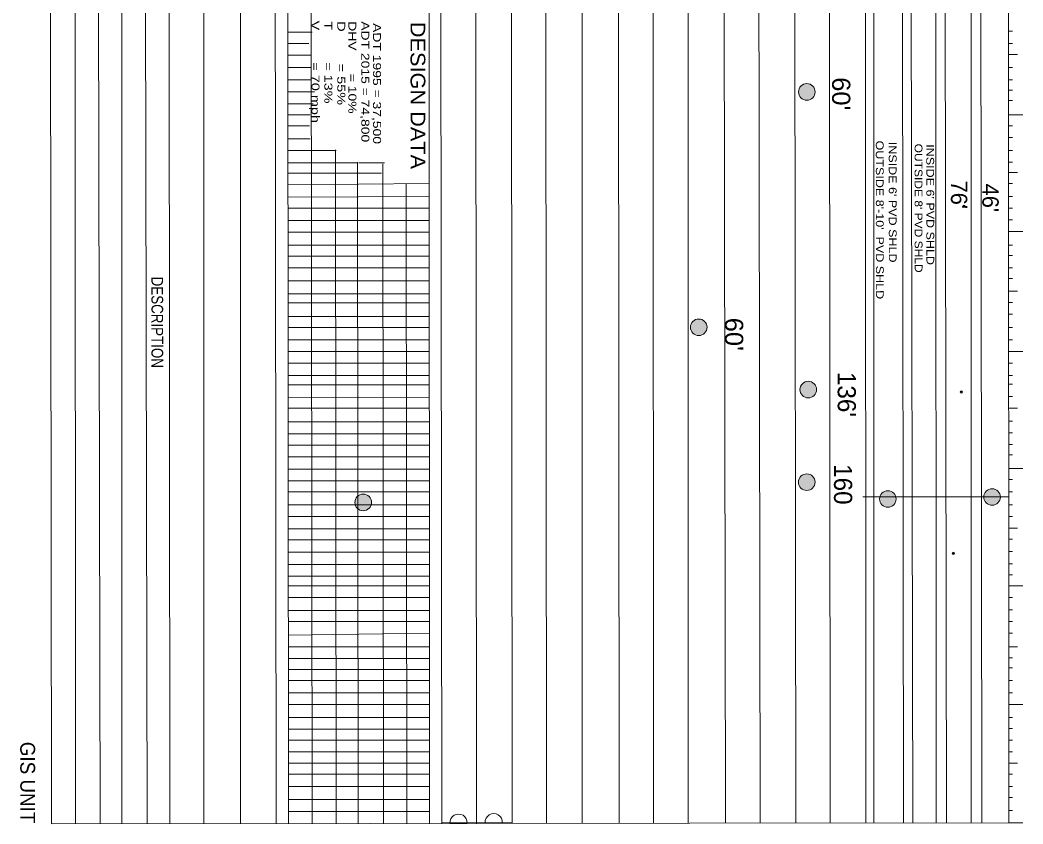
# Model space of a CAD drawing. Extents: x 2147483 to 2147486.21, y 2147479.59 to 2147483.73.
# Drawn here: x 2147483.005 to 2147484.634, y 2147479.593 to 2147480.9 of the extents above; entities that cross this region are included whole.
import ezdxf
from ezdxf.enums import TextEntityAlignment as Align

# ---------------------------------------------------------------- set-up
doc = ezdxf.new("R2010")
doc.units = 0
doc.header["$LTSCALE"] = 0.0076
doc.header["$PDMODE"] = 32
doc.header["$PDSIZE"] = 0.0038
doc.layers.add('1', color=7, linetype='Continuous', lineweight=13)

msp = doc.modelspace()

# ---------------------------------------------------------------- hatches: boundary and pattern name
at = {"layer": '1'}
for points in [[(2147484.282929, 2147480.769534, 1), (2147484.282907, 2147480.796534, 1)], [(2147484.107233, 2147480.386926, 1), (2147484.107211, 2147480.413926, 1)], [(2147484.285231, 2147480.285639, 1), (2147484.285208, 2147480.312639, 1)], [(2147484.282801, 2147480.135193, 1), (2147484.282778, 2147480.162193, 1)], [(2147483.562162, 2147480.102237, 1), (2147483.56214, 2147480.129237, 1)], [(2147484.414486, 2147480.107801, 1), (2147484.414464, 2147480.134801, 1)], [(2147484.583852, 2147480.111045, 1), (2147484.583829, 2147480.138045, 1)]]:
    msp.add_hatch(color=256, dxfattribs=at).paths.add_polyline_path(points)

# ---------------------------------------------------------------- linework, layer by layer
for p, q in [((2147483.051, 2147483.724), (2147483.056, 2147479.593)), ((2147483.244, 2147483.724), (2147483.248, 2147479.593)), ((2147483.685, 2147483.726), (2147483.69, 2147479.593)), ((2147483.743, 2147483.726), (2147483.746, 2147479.593)), ((2147483.801, 2147483.726), (2147483.804, 2147479.595)), ((2147483.918, 2147483.726), (2147483.918, 2147479.595)), ((2147483.975, 2147483.726), (2147483.978, 2147479.595)), ((2147484.032, 2147483.726), (2147484.034, 2147479.595)), ((2147484.549, 2147483.726), (2147484.55, 2147479.595)), ((2147484.609, 2147483.726), (2147484.611, 2147479.595)), ((2147483.857, 2147483.536), (2147483.86, 2147479.595)), ((2147484.09, 2147483.536), (2147484.09, 2147479.595)), ((2147484.144, 2147483.536), (2147484.151, 2147479.595)), ((2147484.261, 2147483.536), (2147484.265, 2147479.595)), ((2147484.317, 2147483.536), (2147484.321, 2147479.595)), ((2147483.303, 2147483.431), (2147483.303, 2147479.593)), ((2147483.362, 2147483.433), (2147483.363, 2147479.593)), ((2147483.437, 2147483.433), (2147483.441, 2147479.593)), ((2147483.668, 2147483.433), (2147483.67, 2147479.593)), ((2147484.504, 2147483.433), (2147484.51, 2147479.595)), ((2147484.435, 2147483.347), (2147484.44, 2147479.595)), ((2147484.447, 2147483.347), (2147484.455, 2147479.595)), ((2147484.491, 2147483.347), (2147484.493, 2147479.595)), ((2147484.377, 2147483.281), (2147484.379, 2147479.595)), ((2147483.477, 2147481.935), (2147483.479, 2147479.593)), ((2147483.13, 2147481.86), (2147483.135, 2147479.593)), ((2147483.17, 2147481.86), (2147483.17, 2147479.593)), ((2147483.207, 2147481.86), (2147483.211, 2147479.593)), ((2147483.094, 2147481.224), (2147483.095, 2147479.593)), ((2147483.479, 2147480.88), (2147483.44, 2147480.88)), ((2147484.617, 2147480.882), (2147484.611, 2147480.882)), ((2147483.474, 2147480.862), (2147483.44, 2147480.862)), ((2147484.617, 2147480.862), (2147484.611, 2147480.862)), ((2147484.625, 2147480.844), (2147484.611, 2147480.844)), ((2147483.478, 2147480.843), (2147483.44, 2147480.843)), ((2147483.478, 2147480.823), (2147483.44, 2147480.823)), ((2147484.617, 2147480.823), (2147484.611, 2147480.823)), ((2147483.478, 2147480.803), (2147483.44, 2147480.803)), ((2147484.617, 2147480.803), (2147484.611, 2147480.803)), ((2147483.483, 2147480.783), (2147483.44, 2147480.783)), ((2147484.617, 2147480.786), (2147484.611, 2147480.786)), ((2147483.481, 2147480.764), (2147483.44, 2147480.764)), ((2147484.617, 2147480.769), (2147484.611, 2147480.769)), ((2147483.476, 2147480.746), (2147483.44, 2147480.746)), ((2147484.634, 2147480.746), (2147484.611, 2147480.746)), ((2147483.475, 2147480.728), (2147483.44, 2147480.728)), ((2147484.617, 2147480.728), (2147484.611, 2147480.728)), ((2147483.476, 2147480.707), (2147483.44, 2147480.707)), ((2147484.617, 2147480.709), (2147484.611, 2147480.709)), ((2147483.518, 2147480.688), (2147483.44, 2147480.688)), ((2147483.517, 2147480.689), (2147483.518, 2147479.593)), ((2147484.617, 2147480.688), (2147484.611, 2147480.688)), ((2147483.553, 2147480.668), (2147483.44, 2147480.668)), ((2147483.553, 2147480.669), (2147483.554, 2147479.593)), ((2147483.597, 2147480.668), (2147483.555, 2147480.668)), ((2147483.594, 2147480.666), (2147483.595, 2147479.593)), ((2147484.617, 2147480.669), (2147484.611, 2147480.669)), ((2147483.592, 2147480.651), (2147483.44, 2147480.651)), ((2147484.625, 2147480.652), (2147484.611, 2147480.652)), ((2147483.669, 2147480.634), (2147483.44, 2147480.632)), ((2147483.632, 2147480.633), (2147483.633, 2147479.593)), ((2147484.617, 2147480.634), (2147484.611, 2147480.634)), ((2147483.669, 2147480.613), (2147483.44, 2147480.612)), ((2147484.617, 2147480.613), (2147484.611, 2147480.613)), ((2147483.669, 2147480.594), (2147483.44, 2147480.594)), ((2147484.617, 2147480.594), (2147484.611, 2147480.594)), ((2147483.669, 2147480.574), (2147483.44, 2147480.574)), ((2147484.617, 2147480.575), (2147484.611, 2147480.575)), ((2147483.669, 2147480.555), (2147483.44, 2147480.555)), ((2147484.634, 2147480.556), (2147484.611, 2147480.556)), ((2147483.669, 2147480.534), (2147483.44, 2147480.534)), ((2147484.617, 2147480.534), (2147484.611, 2147480.534)), ((2147483.669, 2147480.516), (2147483.44, 2147480.516)), ((2147484.617, 2147480.517), (2147484.611, 2147480.517)), ((2147483.669, 2147480.497), (2147483.44, 2147480.497)), ((2147484.617, 2147480.497), (2147484.611, 2147480.497)), ((2147483.669, 2147480.476), (2147483.44, 2147480.476)), ((2147484.617, 2147480.48), (2147484.611, 2147480.48)), ((2147483.669, 2147480.455), (2147483.44, 2147480.455)), ((2147484.625, 2147480.459), (2147484.611, 2147480.459)), ((2147483.669, 2147480.44), (2147483.44, 2147480.44)), ((2147484.617, 2147480.441), (2147484.611, 2147480.441)), ((2147484.617, 2147480.422), (2147484.611, 2147480.422)), ((2147483.669, 2147480.418), (2147483.44, 2147480.418)), ((2147483.669, 2147480.4), (2147483.44, 2147480.4)), ((2147484.617, 2147480.4), (2147484.611, 2147480.4)), ((2147483.669, 2147480.38), (2147483.44, 2147480.38)), ((2147484.617, 2147480.38), (2147484.611, 2147480.38)), ((2147483.669, 2147480.361), (2147483.44, 2147480.361)), ((2147484.634, 2147480.361), (2147484.611, 2147480.361)), ((2147483.669, 2147480.342), (2147483.44, 2147480.342)), ((2147484.617, 2147480.342), (2147484.611, 2147480.342)), ((2147483.669, 2147480.322), (2147483.44, 2147480.322)), ((2147484.617, 2147480.322), (2147484.611, 2147480.322)), ((2147483.669, 2147480.307), (2147483.44, 2147480.307)), ((2147484.617, 2147480.308), (2147484.611, 2147480.308)), ((2147483.669, 2147480.287), (2147483.44, 2147480.286)), ((2147484.617, 2147480.288), (2147484.611, 2147480.288)), ((2147483.669, 2147480.269), (2147483.44, 2147480.269)), ((2147484.625, 2147480.269), (2147484.611, 2147480.269)), ((2147483.669, 2147480.247), (2147483.44, 2147480.247)), ((2147484.617, 2147480.248), (2147484.611, 2147480.248)), ((2147483.669, 2147480.227), (2147483.44, 2147480.227)), ((2147484.617, 2147480.229), (2147484.611, 2147480.229)), ((2147483.669, 2147480.209), (2147483.44, 2147480.209)), ((2147484.617, 2147480.21), (2147484.611, 2147480.21)), ((2147484.617, 2147480.193), (2147484.611, 2147480.193)), ((2147483.669, 2147480.19), (2147483.44, 2147480.19)), ((2147483.67, 2147480.17), (2147483.44, 2147480.17)), ((2147484.634, 2147480.171), (2147484.611, 2147480.171)), ((2147483.67, 2147480.151), (2147483.44, 2147480.151)), ((2147484.617, 2147480.153), (2147484.611, 2147480.153)), ((2147483.67, 2147480.133), (2147483.44, 2147480.133)), ((2147484.617, 2147480.133), (2147484.611, 2147480.133)), ((2147483.67, 2147480.112), (2147483.441, 2147480.112)), ((2147484.611, 2147480.125), (2147484.374, 2147480.125)), ((2147484.617, 2147480.112), (2147484.611, 2147480.112)), ((2147483.67, 2147480.093), (2147483.441, 2147480.093)), ((2147484.617, 2147480.093), (2147484.611, 2147480.093)), ((2147483.67, 2147480.073), (2147483.441, 2147480.073)), ((2147484.625, 2147480.074), (2147484.611, 2147480.074)), ((2147483.67, 2147480.055), (2147483.441, 2147480.055)), ((2147484.617, 2147480.056), (2147484.611, 2147480.056)), ((2147483.67, 2147480.035), (2147483.441, 2147480.035)), ((2147484.617, 2147480.036), (2147484.611, 2147480.036)), ((2147483.67, 2147480.015), (2147483.441, 2147480.015)), ((2147484.617, 2147480.016), (2147484.611, 2147480.016)), ((2147484.617, 2147479.998), (2147484.611, 2147479.998)), ((2147483.67, 2147479.996), (2147483.441, 2147479.996)), ((2147483.67, 2147479.98), (2147483.441, 2147479.98)), ((2147484.634, 2147479.98), (2147484.611, 2147479.98)), ((2147483.67, 2147479.961), (2147483.441, 2147479.961)), ((2147484.617, 2147479.961), (2147484.611, 2147479.961)), ((2147483.67, 2147479.94), (2147483.441, 2147479.94)), ((2147484.617, 2147479.941), (2147484.611, 2147479.941)), ((2147483.67, 2147479.922), (2147483.441, 2147479.922)), ((2147484.617, 2147479.922), (2147484.611, 2147479.922)), ((2147483.67, 2147479.903), (2147483.441, 2147479.9)), ((2147484.617, 2147479.903), (2147484.611, 2147479.903)), ((2147483.67, 2147479.881), (2147483.441, 2147479.881)), ((2147484.625, 2147479.881), (2147484.611, 2147479.881)), ((2147483.67, 2147479.862), (2147483.441, 2147479.862)), ((2147484.617, 2147479.863), (2147484.611, 2147479.863)), ((2147483.67, 2147479.844), (2147483.441, 2147479.844)), ((2147484.617, 2147479.847), (2147484.611, 2147479.847)), ((2147483.67, 2147479.826), (2147483.441, 2147479.826)), ((2147484.617, 2147479.826), (2147484.611, 2147479.826)), ((2147483.67, 2147479.806), (2147483.441, 2147479.806)), ((2147484.617, 2147479.806), (2147484.611, 2147479.806)), ((2147483.67, 2147479.787), (2147483.441, 2147479.787)), ((2147484.634, 2147479.787), (2147484.611, 2147479.787)), ((2147483.67, 2147479.766), (2147483.441, 2147479.766)), ((2147484.617, 2147479.766), (2147484.611, 2147479.766)), ((2147483.67, 2147479.747), (2147483.441, 2147479.747)), ((2147484.617, 2147479.748), (2147484.611, 2147479.748)), ((2147483.67, 2147479.729), (2147483.441, 2147479.729)), ((2147484.617, 2147479.729), (2147484.611, 2147479.729)), ((2147483.67, 2147479.71), (2147483.441, 2147479.71)), ((2147484.617, 2147479.71), (2147484.611, 2147479.71)), ((2147483.67, 2147479.692), (2147483.441, 2147479.692)), ((2147484.625, 2147479.692), (2147484.611, 2147479.692)), ((2147483.67, 2147479.674), (2147483.441, 2147479.674)), ((2147484.617, 2147479.674), (2147484.611, 2147479.674)), ((2147483.67, 2147479.654), (2147483.441, 2147479.654)), ((2147484.617, 2147479.654), (2147484.611, 2147479.654)), ((2147483.67, 2147479.633), (2147483.441, 2147479.633)), ((2147484.617, 2147479.636), (2147484.611, 2147479.636)), ((2147483.67, 2147479.613), (2147483.441, 2147479.613)), ((2147484.617, 2147479.615), (2147484.611, 2147479.615)), ((2147483.056, 2147479.593), (2147484.611, 2147479.595)), ((2147483.69, 2147479.595), (2147483.803, 2147479.595)), ((2147483.703, 2147479.594), (2147483.704, 2147479.594)), ((2147483.704, 2147479.594), (2147483.731, 2147479.594)), ((2147483.76, 2147479.595), (2147483.761, 2147479.595)), ((2147483.761, 2147479.595), (2147483.788, 2147479.595)), ((2147484.634, 2147479.595), (2147484.611, 2147479.595))]:
    msp.add_line(p, q, dxfattribs=at)
for points in [[(2147483.415, 2147483.724), (2147483.417, 2147483.017), (2147483.421, 2147479.593)], [(2147484.201, 2147483.726), (2147484.201, 2147483.536), (2147484.207, 2147479.595)], [(2147484.563, 2147483.433), (2147484.563, 2147483.327), (2147484.567, 2147479.595)], [(2147484.447, 2147483.347), (2147484.392, 2147483.347), (2147484.392, 2147479.595)]]:
    msp.add_lwpolyline(points, dxfattribs=at)
for centre in [(2147484.282918, 2147480.783034), (2147484.107222, 2147480.400426), (2147484.28522, 2147480.299139), (2147484.28279, 2147480.148693), (2147483.562151, 2147480.115737), (2147484.414475, 2147480.121301), (2147484.583841, 2147480.124545)]:
    msp.add_circle(centre, 0.0135, dxfattribs=at)
for centre in [(2147483.717048, 2147479.595093), (2147483.774187, 2147479.595754)]:
    msp.add_arc(centre, 0.014036, 356.03975, 183.81408, dxfattribs=at)
for p in [(2147484.538, 2147480.597), (2147484.534, 2147480.295), (2147484.521, 2147480.033)]:
    msp.add_point(p, dxfattribs=at)

# ---------------------------------------------------------------- texts
for s, height, width, p in [('V        = 70 mph', 0.013, 1.35, (2147483.478, 2147480.899)), ('T        = 13%', 0.013, 1.35, (2147483.499, 2147480.898)), ('D        = 55%', 0.013, 1.35, (2147483.52, 2147480.898)), ('DHV      = 10%', 0.013, 1.3, (2147483.538, 2147480.898)), ('ADT 2015 = 74,800', 0.013, 1.3, (2147483.559, 2147480.898)), ('ADT 1995 = 37,500', 0.013, 1.3, (2147483.578, 2147480.895)), ('DESIGN DATA', 0.024, 1.1, (2147483.639, 2147480.897)), ("60'", 0.02951, 1.05, (2147484.324, 2147480.807)), ("OUTSIDE 8'-10'  PVD SHLD", 0.01269, 1.2, (2147484.395, 2147480.704)), ("INSIDE 6' PVD SHLD", 0.01269, 1.2, (2147484.416, 2147480.702)), ("OUTSIDE 8' PVD SHLD", 0.01269, 1.15, (2147484.458, 2147480.699)), ("INSIDE 6' PVD SHLD", 0.01269, 1.2, (2147484.477, 2147480.698)), ("60'", 0.02951, 1.05, (2147484.15, 2147480.416))]:
    msp.add_text(s, height=height, rotation=270.048, dxfattribs=dict(at, width=width)).set_placement(p)
for s, height, p in [("76'", 0.02656, (2147484.517, 2147480.639)), ("46'", 0.02656, (2147484.568, 2147480.634)), ("136'", 0.02951, (2147484.333, 2147480.328)), ('160', 0.02951, (2147484.327, 2147480.178))]:
    msp.add_text(s, height=height, rotation=270.048, dxfattribs=at).set_placement(p)
at = {"layer": '1', "width": 0.85}
msp.add_text('DESCRIPTION', height=0.01909, rotation=270.048, dxfattribs=at).set_placement((2147483.218062, 2147480.408508), align=Align.CENTER)
at = {"layer": '1', "width": 0.95}
msp.add_text('GIS UNIT', height=0.02408, rotation=270.048, dxfattribs=at).set_placement((2147483.005111, 2147479.59402), align=Align.RIGHT)

doc.saveas('drawing.dxf')
